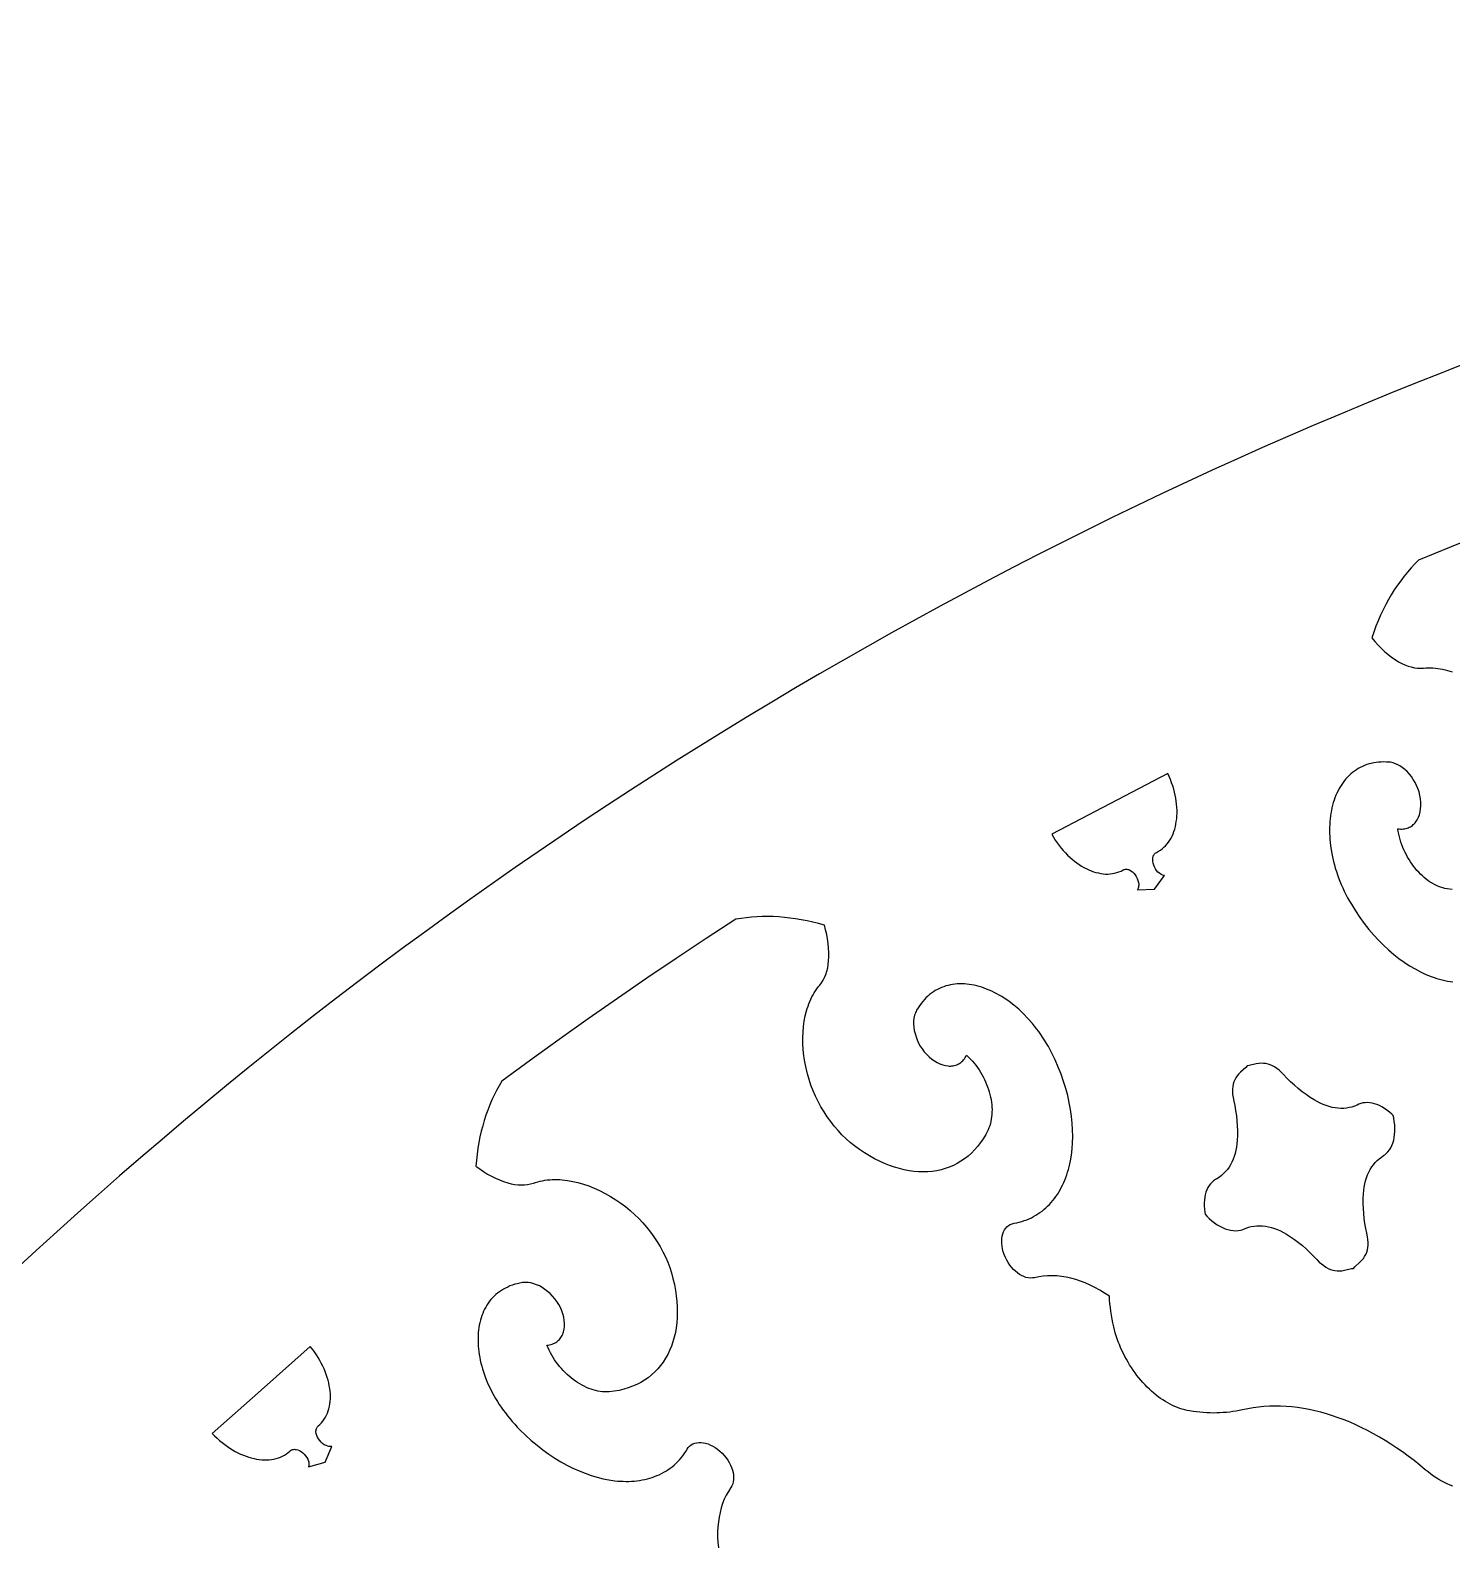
# Model space of a CAD drawing. Extents: x -570 to 570, y -570 to 570.
# Drawn here: x -295.9 to -158.8, y 293.7 to 439.8 of the extents above; entities that cross this region are included whole.
import ezdxf

# ---------------------------------------------------------------- set-up
doc = ezdxf.new("R2010")
doc.units = 0
doc.header["$MEASUREMENT"] = 0
doc.layers.add('BITMAP_LAYER', color=18, linetype='CONTINUOUS')

msp = doc.modelspace()

# ---------------------------------------------------------------- linework, layer by layer
at = {"layer": 'BITMAP_LAYER'}
for points in [[(0, 570, 0.414214), (-570, 0, 0.414214), (0, -570, 0.414214), (570, 0, 0.414214)], [(-437, 0, 0.414214), (0, -437, 0.414214), (437, 0, 0.414214), (0, 437, 0.414214)]]:
    msp.add_lwpolyline(points, format="xyb", close=True, dxfattribs=at)
for points in [[(-155.72, 391.24), (-158.86, 389.97), (-161.99, 388.68), (-162.36, 388.32), (-162.71, 387.94), (-163.06, 387.54), (-163.39, 387.13), (-163.71, 386.71), (-164.03, 386.28), (-164.33, 385.83), (-164.62, 385.36), (-164.89, 384.89), (-165.16, 384.4), (-165.42, 383.9), (-165.66, 383.38), (-165.89, 382.85), (-166.11, 382.31), (-166.32, 381.76), (-166.51, 381.2), (-166.21, 380.84), (-165.91, 380.51), (-165.6, 380.19), (-165.27, 379.89), (-164.94, 379.61), (-164.6, 379.35), (-164.26, 379.12), (-163.91, 378.9), (-163.61, 378.74), (-163.3, 378.6), (-162.99, 378.48), (-162.69, 378.39), (-162.38, 378.32), (-162.09, 378.28), (-161.79, 378.27), (-161.5, 378.28), (-161.28, 378.3), (-161.06, 378.31), (-160.83, 378.31), (-160.6, 378.3), (-160.37, 378.28), (-160.14, 378.25), (-159.91, 378.22), (-159.67, 378.17), (-159.44, 378.12), (-159.21, 378.06), (-158.97, 377.99), (-158.74, 377.92)], [(-158.75, 356.94), (-159.24, 357), (-159.45, 357.04), (-159.65, 357.09), (-159.86, 357.16), (-160.07, 357.24), (-160.27, 357.33), (-160.47, 357.43), (-160.67, 357.54), (-160.87, 357.66), (-161.06, 357.79), (-161.25, 357.94), (-161.44, 358.09), (-161.62, 358.25), (-161.8, 358.42), (-161.98, 358.6), (-162.15, 358.78), (-162.31, 358.98), (-162.47, 359.18), (-162.62, 359.39), (-162.77, 359.6), (-162.91, 359.82), (-163.05, 360.05), (-163.17, 360.28), (-163.29, 360.51), (-163.4, 360.76), (-163.51, 361), (-163.6, 361.25), (-163.69, 361.5), (-163.77, 361.75), (-163.84, 362.01), (-163.9, 362.27), (-163.95, 362.53), (-163.98, 362.79), (-163.85, 362.78), (-163.72, 362.77), (-163.59, 362.77), (-163.46, 362.78), (-163.34, 362.79), (-163.22, 362.82), (-163.1, 362.85), (-162.99, 362.89), (-162.89, 362.94), (-162.78, 362.99), (-162.68, 363.05), (-162.59, 363.12), (-162.5, 363.2), (-162.41, 363.28), (-162.33, 363.37), (-162.26, 363.46), (-162.19, 363.56), (-162.12, 363.67), (-162, 363.9), (-161.91, 364.15), (-161.84, 364.42), (-161.79, 364.71), (-161.77, 365.02), (-161.77, 365.35), (-161.8, 365.69), (-161.86, 366.01), (-161.94, 366.34), (-162.05, 366.66), (-162.18, 366.97), (-162.33, 367.26), (-162.5, 367.55), (-162.68, 367.82), (-162.88, 368.07), (-163.1, 368.3), (-163.32, 368.51), (-163.56, 368.7), (-163.8, 368.86), (-164.05, 369), (-164.31, 369.1), (-164.43, 369.14), (-164.56, 369.18), (-164.69, 369.2), (-164.82, 369.22), (-165.09, 369.23), (-165.34, 369.24), (-165.6, 369.23), (-165.84, 369.22), (-166.08, 369.19), (-166.32, 369.15), (-166.55, 369.1), (-166.77, 369.04), (-166.99, 368.98), (-167.2, 368.9), (-167.41, 368.81), (-167.61, 368.71), (-167.8, 368.6), (-167.99, 368.49), (-168.17, 368.36), (-168.35, 368.23), (-168.52, 368.09), (-168.68, 367.93), (-168.84, 367.78), (-168.99, 367.61), (-169.13, 367.44), (-169.27, 367.25), (-169.4, 367.06), (-169.52, 366.87), (-169.64, 366.67), (-169.75, 366.46), (-169.86, 366.24), (-169.96, 366.02), (-170.05, 365.79), (-170.13, 365.55), (-170.21, 365.31), (-170.28, 365.07), (-170.34, 364.82), (-170.39, 364.56), (-170.44, 364.3), (-170.48, 364.03), (-170.52, 363.76), (-170.54, 363.49), (-170.56, 363.21), (-170.57, 362.93), (-170.58, 362.64), (-170.57, 362.35), (-170.56, 362.06), (-170.54, 361.77), (-170.48, 361.17), (-170.39, 360.56), (-170.27, 359.94), (-170.19, 359.63), (-170.11, 359.31), (-170.02, 359), (-169.92, 358.68), (-169.81, 358.36), (-169.7, 358.05), (-169.58, 357.73), (-169.44, 357.41), (-169.3, 357.09), (-169.15, 356.78), (-169, 356.46), (-168.83, 356.14), (-168.66, 355.82), (-168.47, 355.51), (-168.07, 354.87), (-167.66, 354.25), (-167.23, 353.66), (-166.78, 353.09), (-166.32, 352.55), (-165.85, 352.04), (-165.37, 351.56), (-164.88, 351.11), (-164.38, 350.68), (-163.88, 350.29), (-163.37, 349.92), (-162.85, 349.59), (-162.33, 349.28), (-161.81, 349), (-161.28, 348.76), (-160.76, 348.55), (-160.5, 348.46), (-160.24, 348.37), (-159.98, 348.29), (-159.71, 348.22), (-159.45, 348.16), (-159.2, 348.11), (-158.94, 348.06), (-158.68, 348.03)], [(-158.68, 299.43), (-158.95, 299.53), (-159.22, 299.65), (-159.49, 299.77), (-159.76, 299.91), (-160.03, 300.06), (-160.29, 300.23), (-160.56, 300.4), (-160.82, 300.59), (-161.08, 300.79), (-161.34, 301), (-161.88, 301.46), (-162.43, 301.89), (-162.98, 302.31), (-163.53, 302.72), (-164.09, 303.1), (-164.65, 303.47), (-165.21, 303.83), (-165.77, 304.16), (-166.33, 304.48), (-166.9, 304.78), (-167.47, 305.06), (-168.03, 305.33), (-168.6, 305.58), (-169.16, 305.81), (-169.73, 306.02), (-170.29, 306.21), (-170.86, 306.39), (-171.42, 306.54), (-171.98, 306.68), (-172.54, 306.8), (-173.1, 306.91), (-173.65, 306.99), (-174.2, 307.06), (-174.75, 307.1), (-175.29, 307.13), (-175.83, 307.14), (-176.37, 307.13), (-176.9, 307.1), (-177.43, 307.05), (-177.95, 306.98), (-178.47, 306.89), (-178.98, 306.78), (-179.28, 306.72), (-179.59, 306.66), (-179.89, 306.61), (-180.2, 306.57), (-180.51, 306.53), (-180.82, 306.51), (-181.14, 306.49), (-181.46, 306.48), (-181.78, 306.47), (-182.1, 306.48), (-182.42, 306.49), (-182.75, 306.51), (-183.08, 306.54), (-183.41, 306.58), (-183.74, 306.62), (-184.07, 306.67), (-184.31, 306.72), (-184.54, 306.77), (-184.78, 306.84), (-185.02, 306.92), (-185.25, 307), (-185.49, 307.1), (-185.72, 307.21), (-185.95, 307.32), (-186.18, 307.45), (-186.41, 307.58), (-186.64, 307.73), (-186.87, 307.88), (-187.09, 308.04), (-187.31, 308.21), (-187.53, 308.39), (-187.74, 308.58), (-187.95, 308.77), (-188.16, 308.98), (-188.37, 309.19), (-188.57, 309.4), (-188.77, 309.63), (-188.96, 309.86), (-189.15, 310.1), (-189.33, 310.34), (-189.51, 310.59), (-189.68, 310.85), (-189.85, 311.11), (-190.01, 311.38), (-190.17, 311.65), (-190.32, 311.93), (-190.46, 312.22), (-190.6, 312.51), (-190.73, 312.79), (-190.84, 313.07), (-190.95, 313.35), (-191.06, 313.64), (-191.15, 313.92), (-191.24, 314.21), (-191.32, 314.5), (-191.39, 314.79), (-191.47, 315.16), (-191.54, 315.53), (-191.61, 315.91), (-191.67, 316.28), (-191.71, 316.64), (-191.75, 317.01), (-191.79, 317.37), (-191.81, 317.74), (-192.27, 318.04), (-192.73, 318.32), (-193.2, 318.58), (-193.66, 318.81), (-194.13, 319.01), (-194.59, 319.19), (-195.05, 319.34), (-195.51, 319.47), (-195.97, 319.57), (-196.43, 319.64), (-196.88, 319.69), (-197.32, 319.71), (-197.76, 319.7), (-198.19, 319.67), (-198.62, 319.61), (-199.03, 319.52), (-199.23, 319.49), (-199.44, 319.48), (-199.64, 319.5), (-199.85, 319.55), (-200.06, 319.62), (-200.27, 319.72), (-200.47, 319.84), (-200.67, 319.98), (-200.87, 320.14), (-201.06, 320.32), (-201.23, 320.52), (-201.4, 320.74), (-201.56, 320.97), (-201.7, 321.21), (-201.83, 321.47), (-201.94, 321.74), (-202.04, 322.02), (-202.11, 322.29), (-202.15, 322.56), (-202.18, 322.81), (-202.19, 323.06), (-202.17, 323.3), (-202.14, 323.53), (-202.08, 323.74), (-202.01, 323.94), (-201.91, 324.12), (-201.8, 324.29), (-201.68, 324.43), (-201.53, 324.55), (-201.37, 324.65), (-201.19, 324.72), (-201.1, 324.75), (-201, 324.77), (-200.74, 324.82), (-200.5, 324.88), (-200.25, 324.94), (-200.01, 325.02), (-199.78, 325.11), (-199.55, 325.2), (-199.33, 325.3), (-199.11, 325.41), (-198.9, 325.53), (-198.7, 325.66), (-198.5, 325.79), (-198.3, 325.94), (-198.12, 326.09), (-197.93, 326.25), (-197.76, 326.41), (-197.59, 326.58), (-197.42, 326.76), (-197.26, 326.95), (-197.11, 327.15), (-196.97, 327.35), (-196.82, 327.55), (-196.69, 327.77), (-196.56, 327.99), (-196.44, 328.21), (-196.32, 328.44), (-196.21, 328.68), (-196.11, 328.92), (-196.01, 329.17), (-195.92, 329.43), (-195.84, 329.68), (-195.76, 329.95), (-195.69, 330.22), (-195.56, 330.77), (-195.47, 331.34), (-195.4, 331.93), (-195.35, 332.53), (-195.34, 333.14), (-195.35, 333.77), (-195.39, 334.41), (-195.45, 335.06), (-195.55, 335.72), (-195.67, 336.39), (-195.82, 337.07), (-196.01, 337.75), (-196.22, 338.44), (-196.46, 339.13), (-196.73, 339.82), (-197.03, 340.52), (-197.19, 340.85), (-197.35, 341.17), (-197.52, 341.49), (-197.69, 341.8), (-197.87, 342.1), (-198.05, 342.4), (-198.24, 342.69), (-198.43, 342.97), (-198.62, 343.24), (-198.82, 343.51), (-199.03, 343.77), (-199.23, 344.03), (-199.66, 344.51), (-200.1, 344.96), (-200.55, 345.39), (-201.01, 345.78), (-201.47, 346.14), (-201.71, 346.3), (-201.95, 346.46), (-202.19, 346.61), (-202.43, 346.76), (-202.67, 346.89), (-202.91, 347.02), (-203.15, 347.13), (-203.39, 347.24), (-203.64, 347.34), (-203.88, 347.43), (-204.12, 347.51), (-204.36, 347.59), (-204.6, 347.65), (-204.84, 347.71), (-205.08, 347.75), (-205.32, 347.79), (-205.55, 347.82), (-205.79, 347.84), (-206.02, 347.85), (-206.25, 347.85), (-206.48, 347.84), (-206.7, 347.82), (-206.92, 347.79), (-207.14, 347.75), (-207.36, 347.7), (-207.57, 347.64), (-207.78, 347.57), (-207.99, 347.49), (-208.19, 347.4), (-208.39, 347.31), (-208.59, 347.2), (-208.78, 347.08), (-208.96, 346.95), (-209.14, 346.81), (-209.32, 346.66), (-209.49, 346.5), (-209.65, 346.32), (-209.81, 346.14), (-209.96, 345.95), (-210.11, 345.74), (-210.25, 345.53), (-210.39, 345.3), (-210.45, 345.19), (-210.5, 345.07), (-210.55, 344.94), (-210.59, 344.81), (-210.65, 344.54), (-210.68, 344.26), (-210.68, 343.97), (-210.66, 343.67), (-210.62, 343.36), (-210.55, 343.05), (-210.45, 342.74), (-210.34, 342.44), (-210.2, 342.14), (-210.04, 341.85), (-209.86, 341.57), (-209.66, 341.3), (-209.44, 341.05), (-209.2, 340.81), (-208.94, 340.59), (-208.67, 340.41), (-208.41, 340.25), (-208.14, 340.12), (-207.88, 340.03), (-207.62, 339.96), (-207.36, 339.93), (-207.23, 339.92), (-207.11, 339.92), (-206.99, 339.93), (-206.87, 339.95), (-206.76, 339.97), (-206.64, 340), (-206.53, 340.04), (-206.43, 340.09), (-206.32, 340.14), (-206.22, 340.2), (-206.13, 340.27), (-206.03, 340.35), (-205.95, 340.43), (-205.86, 340.52), (-205.78, 340.62), (-205.71, 340.73), (-205.64, 340.84), (-205.58, 340.96), (-205.38, 340.78), (-205.2, 340.59), (-205.02, 340.4), (-204.85, 340.2), (-204.68, 339.99), (-204.52, 339.77), (-204.37, 339.55), (-204.23, 339.33), (-204.1, 339.1), (-203.97, 338.87), (-203.85, 338.63), (-203.74, 338.39), (-203.64, 338.15), (-203.55, 337.91), (-203.46, 337.66), (-203.39, 337.42), (-203.32, 337.17), (-203.27, 336.93), (-203.22, 336.68), (-203.18, 336.44), (-203.15, 336.19), (-203.13, 335.95), (-203.12, 335.72), (-203.13, 335.48), (-203.14, 335.25), (-203.16, 335.02), (-203.19, 334.8), (-203.23, 334.58), (-203.28, 334.37), (-203.35, 334.16), (-203.42, 333.96), (-203.51, 333.77), (-203.73, 333.33), (-203.98, 332.92), (-204.24, 332.54), (-204.51, 332.18), (-204.8, 331.84), (-205.11, 331.53), (-205.43, 331.24), (-205.77, 330.98), (-206.12, 330.74), (-206.48, 330.53), (-206.85, 330.34), (-207.24, 330.17), (-207.63, 330.03), (-208.04, 329.92), (-208.46, 329.83), (-208.88, 329.76), (-209.31, 329.73), (-209.75, 329.71), (-210.2, 329.72), (-210.66, 329.76), (-211.12, 329.82), (-211.58, 329.91), (-212.05, 330.03), (-212.52, 330.17), (-213, 330.33), (-213.48, 330.52), (-213.96, 330.74), (-214.44, 330.98), (-214.93, 331.25), (-215.41, 331.55), (-215.89, 331.87), (-216.37, 332.22), (-216.79, 332.56), (-217.2, 332.91), (-217.59, 333.3), (-217.97, 333.7), (-218.33, 334.12), (-218.68, 334.57), (-219.01, 335.03), (-219.32, 335.5), (-219.62, 336), (-219.89, 336.5), (-220.14, 337.02), (-220.37, 337.54), (-220.58, 338.08), (-220.76, 338.62), (-220.92, 339.17), (-221.05, 339.72), (-221.17, 340.32), (-221.26, 340.91), (-221.32, 341.5), (-221.36, 342.07), (-221.36, 342.63), (-221.35, 343.18), (-221.3, 343.72), (-221.23, 344.24), (-221.13, 344.75), (-221.01, 345.24), (-220.94, 345.47), (-220.86, 345.7), (-220.78, 345.93), (-220.69, 346.15), (-220.59, 346.37), (-220.49, 346.58), (-220.38, 346.79), (-220.26, 346.98), (-220.14, 347.18), (-220.01, 347.37), (-219.88, 347.55), (-219.74, 347.72), (-219.56, 347.95), (-219.41, 348.2), (-219.27, 348.47), (-219.15, 348.75), (-219.05, 349.06), (-218.97, 349.38), (-218.92, 349.71), (-218.88, 350.06), (-218.86, 350.46), (-218.86, 350.88), (-218.88, 351.31), (-218.92, 351.74), (-218.98, 352.17), (-219.06, 352.61), (-219.17, 353.05), (-219.29, 353.49), (-219.85, 353.65), (-220.41, 353.79), (-220.96, 353.92), (-221.52, 354.03), (-222.07, 354.12), (-222.61, 354.19), (-223.15, 354.25), (-223.69, 354.3), (-224.22, 354.33), (-224.75, 354.34), (-225.28, 354.33), (-225.8, 354.31), (-226.31, 354.27), (-226.82, 354.22), (-227.32, 354.15), (-227.82, 354.07), (-230.7, 352.2), (-233.57, 350.3), (-236.42, 348.38), (-239.25, 346.44), (-242.06, 344.48), (-244.86, 342.49), (-247.64, 340.49), (-250.4, 338.46), (-250.66, 338.02), (-250.9, 337.57), (-251.13, 337.12), (-251.35, 336.65), (-251.55, 336.17), (-251.75, 335.68), (-251.92, 335.18), (-252.09, 334.67), (-252.24, 334.15), (-252.37, 333.63), (-252.5, 333.09), (-252.6, 332.54), (-252.7, 331.99), (-252.78, 331.42), (-252.85, 330.85), (-252.9, 330.27), (-252.53, 330), (-252.15, 329.75), (-251.77, 329.51), (-251.38, 329.3), (-251, 329.11), (-250.61, 328.94), (-250.22, 328.79), (-249.83, 328.67), (-249.49, 328.58), (-249.16, 328.51), (-248.83, 328.48), (-248.51, 328.46), (-248.2, 328.47), (-247.91, 328.5), (-247.62, 328.56), (-247.34, 328.64), (-247.13, 328.71), (-246.91, 328.77), (-246.69, 328.83), (-246.47, 328.87), (-246.24, 328.91), (-246.01, 328.94), (-245.77, 328.96), (-245.54, 328.97), (-245.3, 328.98), (-245.06, 328.98), (-244.81, 328.97), (-244.56, 328.95), (-244.07, 328.89), (-243.56, 328.8), (-243.05, 328.69), (-242.53, 328.54), (-242.01, 328.36), (-241.48, 328.15), (-240.96, 327.92), (-240.43, 327.65), (-239.91, 327.36), (-239.39, 327.03), (-238.92, 326.71), (-238.47, 326.37), (-238.03, 326.01), (-237.6, 325.62), (-237.19, 325.22), (-236.8, 324.8), (-236.42, 324.37), (-236.06, 323.92), (-235.73, 323.46), (-235.42, 322.99), (-235.12, 322.51), (-234.86, 322.02), (-234.61, 321.52), (-234.4, 321.02), (-234.2, 320.51), (-234.04, 320), (-233.89, 319.43), (-233.75, 318.86), (-233.65, 318.3), (-233.57, 317.76), (-233.51, 317.22), (-233.48, 316.69), (-233.47, 316.18), (-233.48, 315.67), (-233.52, 315.18), (-233.58, 314.7), (-233.66, 314.23), (-233.77, 313.78), (-233.89, 313.34), (-234.04, 312.92), (-234.21, 312.51), (-234.4, 312.12), (-234.61, 311.75), (-234.84, 311.39), (-235.09, 311.05), (-235.36, 310.73), (-235.65, 310.43), (-235.96, 310.15), (-236.29, 309.88), (-236.64, 309.64), (-237, 309.42), (-237.39, 309.22), (-237.79, 309.05), (-238.21, 308.89), (-238.64, 308.76), (-239.09, 308.66), (-239.56, 308.58), (-240.05, 308.52), (-240.26, 308.51), (-240.47, 308.51), (-240.69, 308.52), (-240.91, 308.55), (-241.13, 308.59), (-241.35, 308.64), (-241.57, 308.7), (-241.79, 308.77), (-242.01, 308.85), (-242.23, 308.94), (-242.44, 309.05), (-242.66, 309.16), (-242.88, 309.28), (-243.09, 309.41), (-243.3, 309.55), (-243.5, 309.7), (-243.71, 309.86), (-243.9, 310.03), (-244.1, 310.2), (-244.29, 310.38), (-244.47, 310.57), (-244.65, 310.76), (-244.82, 310.96), (-244.99, 311.17), (-245.15, 311.38), (-245.3, 311.6), (-245.45, 311.82), (-245.58, 312.05), (-245.71, 312.28), (-245.83, 312.52), (-245.94, 312.76), (-246.04, 313.01), (-245.91, 313.02), (-245.78, 313.05), (-245.65, 313.08), (-245.53, 313.12), (-245.41, 313.16), (-245.31, 313.21), (-245.2, 313.27), (-245.1, 313.34), (-245.01, 313.41), (-244.92, 313.49), (-244.84, 313.57), (-244.77, 313.66), (-244.7, 313.76), (-244.63, 313.86), (-244.57, 313.96), (-244.52, 314.07), (-244.48, 314.19), (-244.44, 314.3), (-244.38, 314.56), (-244.35, 314.82), (-244.35, 315.1), (-244.37, 315.4), (-244.42, 315.7), (-244.51, 316.02), (-244.62, 316.34), (-244.75, 316.64), (-244.91, 316.94), (-245.09, 317.22), (-245.29, 317.49), (-245.5, 317.74), (-245.73, 317.98), (-245.98, 318.2), (-246.23, 318.39), (-246.5, 318.57), (-246.77, 318.72), (-247.04, 318.84), (-247.32, 318.94), (-247.59, 319.02), (-247.86, 319.06), (-248, 319.07), (-248.13, 319.07), (-248.26, 319.06), (-248.39, 319.04), (-248.65, 319), (-248.9, 318.94), (-249.15, 318.88), (-249.38, 318.8), (-249.61, 318.72), (-249.83, 318.62), (-250.04, 318.52), (-250.24, 318.41), (-250.44, 318.29), (-250.63, 318.16), (-250.8, 318.03), (-250.98, 317.89), (-251.14, 317.73), (-251.29, 317.58), (-251.44, 317.41), (-251.58, 317.24), (-251.71, 317.06), (-251.83, 316.88), (-251.95, 316.68), (-252.05, 316.49), (-252.15, 316.28), (-252.24, 316.07), (-252.32, 315.86), (-252.4, 315.64), (-252.46, 315.41), (-252.52, 315.18), (-252.57, 314.95), (-252.61, 314.71), (-252.64, 314.46), (-252.67, 314.22), (-252.69, 313.97), (-252.69, 313.71), (-252.69, 313.45), (-252.69, 313.19), (-252.67, 312.93), (-252.65, 312.66), (-252.62, 312.39), (-252.58, 312.11), (-252.53, 311.84), (-252.47, 311.56), (-252.41, 311.28), (-252.33, 311), (-252.25, 310.72), (-252.16, 310.44), (-251.96, 309.87), (-251.73, 309.3), (-251.46, 308.73), (-251.31, 308.45), (-251.16, 308.16), (-250.99, 307.88), (-250.82, 307.59), (-250.64, 307.31), (-250.45, 307.03), (-250.26, 306.75), (-250.05, 306.48), (-249.84, 306.2), (-249.62, 305.93), (-249.39, 305.66), (-249.15, 305.39), (-248.91, 305.12), (-248.66, 304.86), (-248.11, 304.33), (-247.56, 303.83), (-247, 303.36), (-246.43, 302.92), (-245.86, 302.51), (-245.28, 302.12), (-244.7, 301.77), (-244.12, 301.45), (-243.53, 301.15), (-242.95, 300.89), (-242.36, 300.66), (-241.78, 300.45), (-241.2, 300.28), (-240.63, 300.14), (-240.06, 300.03), (-239.5, 299.95), (-239.22, 299.92), (-238.95, 299.9), (-238.68, 299.89), (-238.41, 299.88), (-238.14, 299.88), (-237.88, 299.89), (-237.62, 299.91), (-237.36, 299.94), (-237.11, 299.97), (-236.85, 300.02), (-236.61, 300.07), (-236.36, 300.12), (-236.12, 300.19), (-235.89, 300.26), (-235.66, 300.35), (-235.43, 300.44), (-235.21, 300.53), (-234.99, 300.64), (-234.78, 300.76), (-234.57, 300.88), (-234.37, 301.01), (-234.17, 301.15), (-233.98, 301.29), (-233.79, 301.45), (-233.61, 301.61), (-233.44, 301.78), (-233.27, 301.96), (-233.11, 302.15), (-232.95, 302.35), (-232.8, 302.55), (-232.66, 302.76), (-232.53, 302.98), (-232.41, 303.15), (-232.28, 303.29), (-232.13, 303.4), (-231.97, 303.5), (-231.79, 303.56), (-231.59, 303.61), (-231.39, 303.63), (-231.18, 303.63), (-230.96, 303.61), (-230.74, 303.56), (-230.51, 303.49), (-230.28, 303.39), (-230.05, 303.28), (-229.81, 303.14), (-229.59, 302.98), (-229.36, 302.79), (-229.15, 302.59), (-228.95, 302.38), (-228.77, 302.16), (-228.61, 301.93), (-228.47, 301.7), (-228.35, 301.46), (-228.25, 301.22), (-228.16, 300.98), (-228.1, 300.74), (-228.06, 300.51), (-228.05, 300.28), (-228.05, 300.06), (-228.08, 299.85), (-228.13, 299.64), (-228.21, 299.46), (-228.31, 299.28), (-228.54, 298.92), (-228.75, 298.55), (-228.94, 298.16), (-229.1, 297.75), (-229.24, 297.33), (-229.35, 296.89), (-229.44, 296.44), (-229.51, 295.97), (-229.56, 295.5), (-229.58, 295.01), (-229.58, 294.51), (-229.55, 294.01), (-229.5, 293.49)]]:
    msp.add_lwpolyline(points, dxfattribs=at)
for points in [[(-191.77, 365.19), (-197.37, 362.26), (-197.2, 361.97), (-197.02, 361.7), (-196.83, 361.43), (-196.64, 361.18), (-196.45, 360.93), (-196.25, 360.69), (-196.04, 360.47), (-195.83, 360.25), (-195.61, 360.05), (-195.4, 359.86), (-195.17, 359.68), (-194.95, 359.51), (-194.72, 359.35), (-194.49, 359.2), (-194.26, 359.07), (-194.03, 358.95), (-193.8, 358.84), (-193.56, 358.74), (-193.33, 358.65), (-193.1, 358.58), (-192.86, 358.53), (-192.63, 358.48), (-192.4, 358.45), (-192.18, 358.43), (-191.95, 358.43), (-191.73, 358.44), (-191.51, 358.47), (-191.3, 358.51), (-191.09, 358.57), (-190.88, 358.64), (-190.68, 358.72), (-190.48, 358.82), (-190.41, 358.86), (-190.34, 358.88), (-190.26, 358.9), (-190.18, 358.9), (-190.11, 358.9), (-190.03, 358.88), (-189.95, 358.86), (-189.88, 358.83), (-189.73, 358.75), (-189.58, 358.64), (-189.45, 358.5), (-189.32, 358.35), (-189.22, 358.19), (-189.12, 358.01), (-189.05, 357.82), (-189.01, 357.63), (-188.98, 357.44), (-188.98, 357.35), (-188.99, 357.26), (-189, 357.17), (-189.03, 357.08), (-189.06, 357), (-189.1, 356.92), (-187.45, 356.97), (-186.48, 358.29), (-186.57, 358.3), (-186.65, 358.33), (-186.74, 358.36), (-186.82, 358.4), (-186.98, 358.5), (-187.12, 358.62), (-187.25, 358.77), (-187.36, 358.93), (-187.45, 359.11), (-187.53, 359.29), (-187.59, 359.48), (-187.62, 359.67), (-187.63, 359.85), (-187.61, 360.02), (-187.59, 360.1), (-187.57, 360.18), (-187.53, 360.25), (-187.49, 360.31), (-187.45, 360.37), (-187.39, 360.43), (-187.33, 360.48), (-187.26, 360.52), (-187.06, 360.62), (-186.88, 360.74), (-186.7, 360.87), (-186.54, 361.01), (-186.38, 361.16), (-186.24, 361.33), (-186.1, 361.5), (-185.98, 361.69), (-185.86, 361.89), (-185.76, 362.09), (-185.66, 362.31), (-185.58, 362.53), (-185.5, 362.76), (-185.44, 363), (-185.39, 363.25), (-185.35, 363.5), (-185.31, 363.76), (-185.29, 364.03), (-185.28, 364.3), (-185.28, 364.58), (-185.3, 364.86), (-185.32, 365.15), (-185.35, 365.44), (-185.4, 365.73), (-185.46, 366.02), (-185.52, 366.32), (-185.6, 366.62), (-185.69, 366.92), (-185.8, 367.22), (-185.91, 367.53), (-186.04, 367.83), (-186.17, 368.13)], [(-178.52, 339.94), (-178.65, 339.79), (-179.15, 339.34), (-179.34, 339.15), (-179.48, 338.99), (-179.6, 338.8), (-179.71, 338.59), (-179.79, 338.39), (-179.86, 338.17), (-179.9, 337.94), (-179.93, 337.7), (-179.93, 337.44), (-179.92, 337.17), (-179.88, 336.89), (-179.81, 336.55), (-179.72, 336.11), (-179.63, 335.62), (-179.56, 335.13), (-179.51, 334.65), (-179.47, 334.17), (-179.46, 333.69), (-179.46, 333.22), (-179.48, 332.76), (-179.51, 332.43), (-179.55, 332.11), (-179.61, 331.8), (-179.68, 331.5), (-179.77, 331.21), (-179.88, 330.93), (-180, 330.67), (-180.13, 330.41), (-180.27, 330.18), (-180.43, 329.95), (-180.61, 329.74), (-180.79, 329.55), (-180.99, 329.37), (-181.2, 329.21), (-181.43, 329.06), (-181.58, 328.98), (-181.75, 328.86), (-181.91, 328.72), (-182.06, 328.57), (-182.19, 328.39), (-182.3, 328.2), (-182.4, 327.99), (-182.49, 327.76), (-182.56, 327.52), (-182.61, 327.27), (-182.64, 327), (-182.66, 326.72), (-182.66, 326.43), (-182.64, 326.12), (-182.6, 325.81), (-182.57, 325.63), (-182.41, 325.46), (-182.17, 325.22), (-181.92, 325), (-181.66, 324.8), (-181.4, 324.63), (-181.15, 324.48), (-180.89, 324.35), (-180.63, 324.24), (-180.38, 324.16), (-180.12, 324.1), (-179.88, 324.06), (-179.63, 324.05), (-179.4, 324.06), (-179.17, 324.09), (-178.99, 324.14), (-178.88, 324.2), (-178.63, 324.3), (-178.38, 324.39), (-178.12, 324.45), (-177.85, 324.49), (-177.58, 324.52), (-177.31, 324.52), (-177.03, 324.51), (-176.74, 324.47), (-176.46, 324.42), (-176.17, 324.35), (-175.88, 324.25), (-175.59, 324.15), (-175.3, 324.02), (-175.01, 323.87), (-174.73, 323.71), (-174.34, 323.46), (-173.95, 323.19), (-173.57, 322.91), (-173.19, 322.61), (-172.82, 322.29), (-172.46, 321.96), (-172.11, 321.6), (-171.8, 321.28), (-171.56, 321.03), (-171.35, 320.84), (-171.13, 320.68), (-170.92, 320.53), (-170.7, 320.42), (-170.49, 320.32), (-170.27, 320.25), (-170.06, 320.2), (-169.83, 320.18), (-169.6, 320.17), (-169.38, 320.19), (-169.13, 320.24), (-168.47, 320.39), (-168.27, 320.42), (-168.13, 320.57), (-167.64, 321.03), (-167.45, 321.21), (-167.31, 321.37), (-167.19, 321.56), (-167.08, 321.77), (-166.99, 321.97), (-166.93, 322.19), (-166.89, 322.42), (-166.86, 322.66), (-166.86, 322.92), (-166.87, 323.19), (-166.91, 323.47), (-166.97, 323.81), (-167.07, 324.25), (-167.16, 324.74), (-167.23, 325.23), (-167.28, 325.71), (-167.31, 326.19), (-167.33, 326.67), (-167.33, 327.14), (-167.31, 327.6), (-167.28, 327.93), (-167.24, 328.25), (-167.18, 328.56), (-167.1, 328.86), (-167.01, 329.15), (-166.91, 329.43), (-166.79, 329.69), (-166.66, 329.95), (-166.51, 330.19), (-166.35, 330.41), (-166.18, 330.62), (-165.99, 330.81), (-165.8, 330.99), (-165.58, 331.15), (-165.36, 331.3), (-165.25, 331.36), (-165.1, 331.48), (-164.95, 331.65), (-164.8, 331.83), (-164.67, 332.04), (-164.56, 332.26), (-164.47, 332.5), (-164.39, 332.76), (-164.34, 333.03), (-164.3, 333.32), (-164.27, 333.62), (-164.27, 333.93), (-164.29, 334.25), (-164.33, 334.58), (-164.39, 334.92), (-164.44, 335.15), (-164.57, 335.28), (-164.8, 335.49), (-165.04, 335.67), (-165.28, 335.84), (-165.52, 335.98), (-165.76, 336.11), (-166, 336.21), (-166.24, 336.29), (-166.47, 336.35), (-166.7, 336.38), (-166.93, 336.4), (-167.14, 336.39), (-167.36, 336.36), (-167.56, 336.31), (-167.76, 336.24), (-167.91, 336.16), (-168.16, 336.06), (-168.41, 335.97), (-168.67, 335.91), (-168.94, 335.87), (-169.21, 335.84), (-169.48, 335.84), (-169.76, 335.85), (-170.04, 335.89), (-170.33, 335.94), (-170.62, 336.02), (-170.91, 336.11), (-171.2, 336.22), (-171.48, 336.34), (-171.77, 336.49), (-172.06, 336.65), (-172.45, 336.9), (-172.84, 337.17), (-173.22, 337.45), (-173.6, 337.75), (-173.97, 338.07), (-174.33, 338.41), (-174.68, 338.76), (-174.99, 339.08), (-175.23, 339.33), (-175.44, 339.52), (-175.66, 339.68), (-175.87, 339.83), (-176.09, 339.94), (-176.3, 340.04), (-176.51, 340.11), (-176.73, 340.16), (-176.96, 340.18), (-177.19, 340.19), (-177.4, 340.17), (-177.66, 340.12), (-178.32, 339.97)], [(-273.59, 308.69), (-278.33, 304.5), (-278.09, 304.26), (-277.85, 304.04), (-277.61, 303.82), (-277.36, 303.62), (-277.12, 303.43), (-276.86, 303.25), (-276.61, 303.08), (-276.35, 302.92), (-276.1, 302.77), (-275.84, 302.64), (-275.58, 302.52), (-275.32, 302.41), (-275.06, 302.31), (-274.8, 302.22), (-274.55, 302.14), (-274.29, 302.08), (-274.04, 302.03), (-273.79, 301.99), (-273.54, 301.97), (-273.3, 301.95), (-273.06, 301.95), (-272.83, 301.96), (-272.6, 301.99), (-272.37, 302.03), (-272.15, 302.08), (-271.94, 302.14), (-271.74, 302.22), (-271.54, 302.31), (-271.35, 302.42), (-271.16, 302.53), (-270.99, 302.67), (-270.82, 302.81), (-270.76, 302.86), (-270.69, 302.91), (-270.62, 302.94), (-270.55, 302.96), (-270.47, 302.97), (-270.39, 302.98), (-270.31, 302.97), (-270.23, 302.96), (-270.07, 302.92), (-269.9, 302.85), (-269.74, 302.75), (-269.58, 302.63), (-269.44, 302.5), (-269.31, 302.34), (-269.19, 302.18), (-269.1, 302.01), (-269.03, 301.83), (-269.01, 301.74), (-269, 301.65), (-268.99, 301.56), (-268.99, 301.47), (-269, 301.38), (-269.02, 301.29), (-267.44, 301.74), (-266.8, 303.25), (-266.89, 303.24), (-266.98, 303.25), (-267.07, 303.26), (-267.16, 303.27), (-267.34, 303.33), (-267.51, 303.42), (-267.67, 303.53), (-267.81, 303.67), (-267.95, 303.81), (-268.07, 303.98), (-268.16, 304.14), (-268.24, 304.32), (-268.29, 304.49), (-268.32, 304.66), (-268.32, 304.74), (-268.31, 304.82), (-268.3, 304.9), (-268.28, 304.97), (-268.24, 305.04), (-268.2, 305.11), (-268.15, 305.17), (-268.1, 305.23), (-267.93, 305.37), (-267.78, 305.53), (-267.64, 305.7), (-267.51, 305.88), (-267.4, 306.06), (-267.3, 306.26), (-267.21, 306.46), (-267.13, 306.67), (-267.07, 306.89), (-267.01, 307.12), (-266.97, 307.35), (-266.94, 307.58), (-266.93, 307.83), (-266.92, 308.08), (-266.93, 308.33), (-266.95, 308.58), (-266.98, 308.84), (-267.03, 309.11), (-267.08, 309.37), (-267.15, 309.64), (-267.23, 309.91), (-267.32, 310.19), (-267.42, 310.46), (-267.54, 310.73), (-267.66, 311), (-267.8, 311.28), (-267.95, 311.55), (-268.11, 311.82), (-268.28, 312.09), (-268.46, 312.36), (-268.66, 312.62), (-268.86, 312.88)]]:
    msp.add_lwpolyline(points, close=True, dxfattribs=at)

doc.saveas('drawing.dxf')
